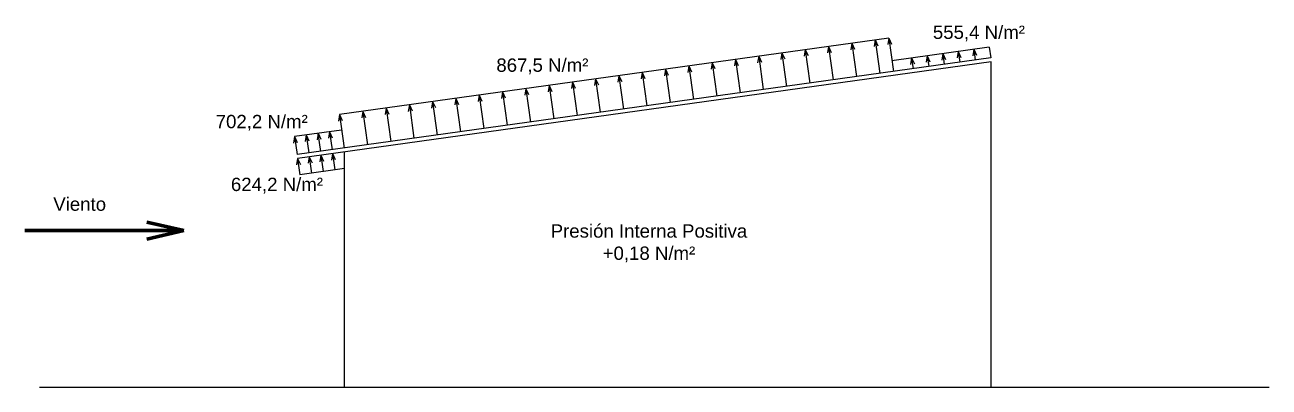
# Model space of a CAD drawing. Header units: millimetres. Extents: x 167 to 347, y -139 to 78.
# Drawn here: x 330.98 to 346.85, y -32.33 to -27.71 of the extents above; entities that cross this region are included whole.
import ezdxf

# ---------------------------------------------------------------- set-up
doc = ezdxf.new("R2010")
doc.units = ezdxf.units.MM
doc.header["$LTSCALE"] = 0.1
doc.header["$MEASUREMENT"] = 0
doc.layers.add('Muros', color=7, linetype='Continuous')
doc.styles.add('1 en 100', font='romans.shx', dxfattribs={"height": 0.17})

msp = doc.modelspace()

# ---------------------------------------------------------------- linework, layer by layer
at = {"layer": 'Muros'}
for p, q in [((341.9985, -27.8741), (334.9916, -28.8509)), ((341.8255, -27.8983), (341.8126, -27.9809)), ((341.8255, -27.8983), (341.8849, -28.3241)), ((341.8255, -27.8983), (341.8605, -27.9742)), ((341.9985, -27.8741), (341.9855, -27.9568)), ((341.9985, -27.8741), (342.0578, -28.3)), ((341.9985, -27.8741), (342.0335, -27.9501)), ((340.637, -28.0639), (340.6241, -28.1465)), ((340.637, -28.0639), (340.6964, -28.4898)), ((340.637, -28.0639), (340.672, -28.1399)), ((340.9341, -28.0225), (340.9212, -28.1051)), ((340.9341, -28.0225), (340.9935, -28.4484)), ((340.9341, -28.0225), (340.9691, -28.0984)), ((341.2312, -27.9811), (341.2183, -28.0637)), ((341.2312, -27.9811), (341.2906, -28.407)), ((341.2312, -27.9811), (341.2663, -28.057)), ((341.5284, -27.9397), (341.5154, -28.0223)), ((341.5284, -27.9397), (341.5877, -28.3656)), ((341.5284, -27.9397), (341.5634, -28.0156)), ((343.2818, -27.9894), (342.0387, -28.1627)), ((342.6875, -28.0722), (342.6746, -28.1548)), ((342.6875, -28.0722), (342.7067, -28.2096)), ((342.6875, -28.0722), (342.7226, -28.1482)), ((342.8856, -28.0446), (342.8727, -28.1272)), ((342.8856, -28.0446), (342.9048, -28.182)), ((342.8856, -28.0446), (342.9207, -28.1205)), ((343.0837, -28.017), (343.0708, -28.0996)), ((343.0837, -28.017), (343.1029, -28.1544)), ((343.0837, -28.017), (343.1187, -28.0929)), ((343.2818, -27.9894), (343.3009, -28.1267)), ((343.3009, -28.1267), (334.4509, -29.3604)), ((343.3078, -28.1763), (334.4578, -29.4099)), ((339.4485, -28.2296), (339.4355, -28.3122)), ((339.4485, -28.2296), (339.5078, -28.6555)), ((339.4485, -28.2296), (339.4835, -28.3055)), ((339.7456, -28.1882), (339.7327, -28.2708)), ((339.7456, -28.1882), (339.805, -28.6141)), ((339.7456, -28.1882), (339.7806, -28.2641)), ((340.0427, -28.1468), (340.0298, -28.2294)), ((340.0427, -28.1468), (340.1021, -28.5726)), ((340.0427, -28.1468), (340.0778, -28.2227)), ((340.3399, -28.1053), (340.3269, -28.188)), ((340.3399, -28.1053), (340.3992, -28.5312)), ((340.3399, -28.1053), (340.3749, -28.1813)), ((342.2914, -28.1274), (342.2784, -28.2101)), ((342.2914, -28.1274), (342.3105, -28.2648)), ((342.2914, -28.1274), (342.3264, -28.2034)), ((342.4895, -28.0998), (342.4765, -28.1825)), ((342.4895, -28.0998), (342.5086, -28.2372)), ((342.4895, -28.0998), (342.5245, -28.1758)), ((343.3078, -32.3263), (343.3078, -28.1763)), ((338.26, -28.3953), (338.247, -28.4779)), ((338.26, -28.3953), (338.3193, -28.8212)), ((338.26, -28.3953), (338.295, -28.4712)), ((338.5571, -28.3539), (338.5442, -28.4365)), ((338.5571, -28.3539), (338.6165, -28.7797)), ((338.5571, -28.3539), (338.5921, -28.4298)), ((338.8542, -28.3124), (338.8413, -28.3951)), ((338.8542, -28.3124), (338.9136, -28.7383)), ((338.8542, -28.3124), (338.8893, -28.3884)), ((339.1514, -28.271), (339.1384, -28.3536)), ((339.1514, -28.271), (339.2107, -28.6969)), ((339.1514, -28.271), (339.1864, -28.3469)), ((337.0715, -28.5609), (337.0585, -28.6436)), ((337.0715, -28.5609), (337.1308, -28.9868)), ((337.0715, -28.5609), (337.1065, -28.6369)), ((337.3686, -28.5195), (337.3557, -28.6021)), ((337.3686, -28.5195), (337.428, -28.9454)), ((337.3686, -28.5195), (337.4036, -28.5955)), ((337.6657, -28.4781), (337.6528, -28.5607)), ((337.6657, -28.4781), (337.7251, -28.904)), ((337.6657, -28.4781), (337.7007, -28.554)), ((337.9628, -28.4367), (337.9499, -28.5193)), ((337.9628, -28.4367), (338.0222, -28.8626)), ((337.9628, -28.4367), (337.9979, -28.5126)), ((335.883, -28.7266), (335.87, -28.8092)), ((335.883, -28.7266), (335.9423, -29.1525)), ((335.883, -28.7266), (335.918, -28.8025)), ((336.1801, -28.6852), (336.1671, -28.7678)), ((336.1801, -28.6852), (336.2394, -29.1111)), ((336.1801, -28.6852), (336.2151, -28.7611)), ((336.4772, -28.6438), (336.4643, -28.7264)), ((336.4772, -28.6438), (336.5366, -29.0697)), ((336.4772, -28.6438), (336.5122, -28.7197)), ((336.7743, -28.6024), (336.7614, -28.685)), ((336.7743, -28.6024), (336.8337, -29.0282)), ((336.7743, -28.6024), (336.8094, -28.6783)), ((334.9916, -28.8509), (334.9786, -28.9335)), ((334.9916, -28.8509), (335.0509, -29.2767)), ((334.9916, -28.8509), (335.0266, -28.9268)), ((335.2887, -28.8094), (335.2758, -28.8921)), ((335.2887, -28.8094), (335.3481, -29.2353)), ((335.2887, -28.8094), (335.3237, -28.8854)), ((335.5858, -28.768), (335.5729, -28.8506)), ((335.5858, -28.768), (335.6452, -29.1939)), ((335.5858, -28.768), (335.6209, -28.844)), ((335.0189, -29.0472), (334.4189, -29.1309)), ((334.4189, -29.1309), (334.406, -29.2135)), ((334.4189, -29.1309), (334.4509, -29.3604)), ((334.4189, -29.1309), (334.454, -29.2068)), ((334.5675, -29.1102), (334.5546, -29.1928)), ((334.5675, -29.1102), (334.5995, -29.3397)), ((334.5675, -29.1102), (334.6025, -29.1861)), ((334.7189, -29.0891), (334.706, -29.1717)), ((334.7161, -29.0895), (334.7481, -29.319)), ((334.7189, -29.0891), (334.754, -29.165)), ((334.8646, -29.0688), (334.8517, -29.1514)), ((334.8646, -29.0688), (334.8966, -29.2983)), ((334.8646, -29.0688), (334.8997, -29.1447)), ((334.9035, -29.3478), (334.8906, -29.4304)), ((334.9035, -29.3478), (334.9326, -29.5566)), ((334.9035, -29.3478), (334.9386, -29.4237)), ((335.0578, -32.3263), (335.0578, -29.3263)), ((334.4578, -29.4099), (334.4449, -29.4925)), ((334.4578, -29.4099), (334.4869, -29.6187)), ((334.4578, -29.4099), (334.4929, -29.4858)), ((334.6064, -29.3892), (334.5935, -29.4718)), ((334.6064, -29.3892), (334.6355, -29.598)), ((334.6064, -29.3892), (334.6414, -29.4651)), ((334.755, -29.3685), (334.742, -29.4511)), ((334.755, -29.3685), (334.7841, -29.5773)), ((334.755, -29.3685), (334.79, -29.4444)), ((335.0578, -29.5391), (334.4869, -29.6187)), ((331.1668, -32.3263), (346.8519, -32.3263))]:
    msp.add_line(p, q, dxfattribs=at)
at = {"layer": 'Muros', "lineweight": 80}
for p, q in [((333.006, -30.3292), (332.5357, -30.2213)), ((330.9782, -30.3292), (333.006, -30.3292)), ((333.006, -30.3292), (332.5357, -30.4371))]:
    msp.add_line(p, q, dxfattribs=at)

# ---------------------------------------------------------------- texts
at = {"layer": 'Muros', "char_height": 0.17, "attachment_point": 1, "style": '1 en 100'}
for s, width, insert in [('{\\fArial|b0|i0|c0|p34;555,4 N/m²}', 1.83849, (342.5624, -27.7149)), ('{\\fArial|b0|i0|c0|p34;867,5 N/m²}', 1.83849, (336.9931, -28.1342)), ('{\\fArial|b0|i0|c0|p34;702,2 N/m²}', 1.83849, (333.4127, -28.8538)), ('{\\fArial|b0|i0|c0|p34;624,2 N/m²}', 1.83849, (333.6068, -29.6553)), ('{\\fArial|b0|i0|c0|p34;Viento}', 1.83849, (331.3406, -29.9069)), ('\\pxqc;{\\fArial|b0|i0|c0|p34;Presión Interna Positiva\\P+0,18 N/m²}', 2.589945, (337.645, -30.2498))]:
    msp.add_mtext_dynamic_manual_height_columns(s, width=width, gutter_width=0.85, heights=[0], dxfattribs=dict(at, insert=insert))

doc.saveas('drawing.dxf')
